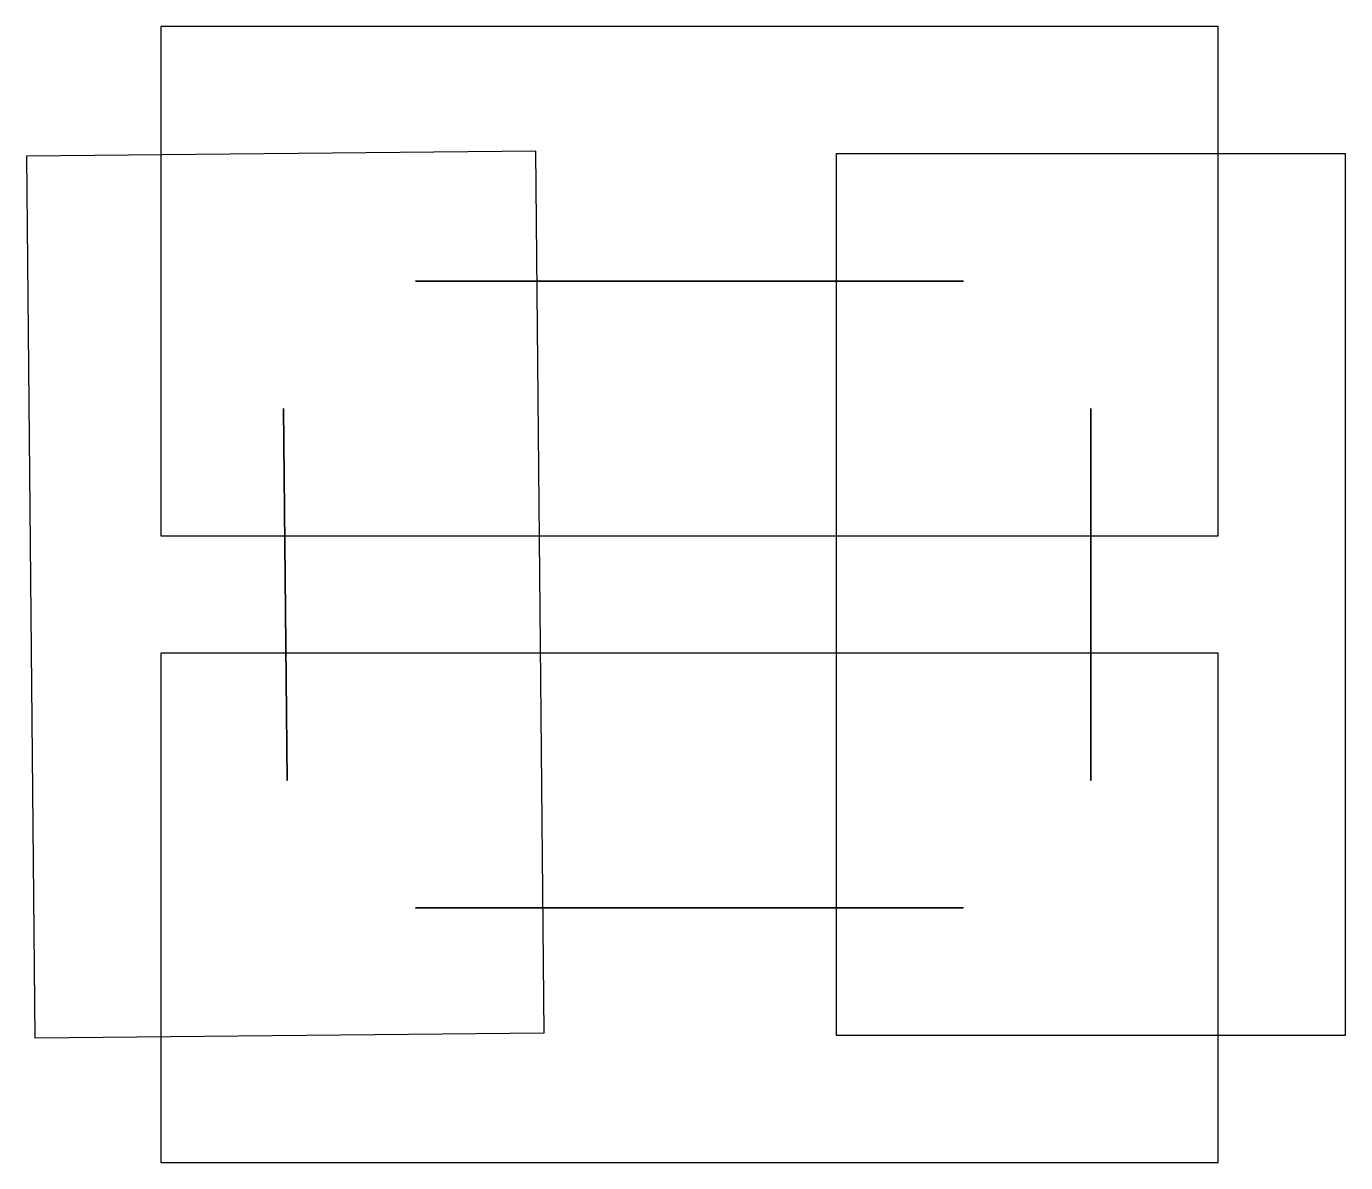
# Model space of a CAD drawing. Header units: millimetres. Extents: x 288 to 1323, y -964 to -72.
import ezdxf

# ---------------------------------------------------------------- set-up
doc = ezdxf.new("R2010")
doc.units = ezdxf.units.MM
doc.layers.add('WALL', color=7, linetype='Continuous')

msp = doc.modelspace()

# ---------------------------------------------------------------- linework, layer by layer
at = {"layer": 'WALL'}
for p, q in [((393.2, -72), (393.2, -472)), ((1223.5, -72), (393.2, -72)), ((1223.5, -472), (1223.5, -72)), ((687.6, -170), (287.6, -173.9)), ((287.6, -173.9), (294.2, -866)), ((694.2, -862.1), (687.6, -170)), ((923.5, -172), (923.5, -864)), ((1323.5, -172), (923.5, -172)), ((1323.5, -864), (1323.5, -172)), ((593.2, -272), (593.2, -272)), ((593.2, -272), (1023.5, -272)), ((1023.5, -272), (593.2, -272)), ((1023.5, -272), (1023.5, -272)), ((492.3, -664), (489.5, -372)), ((489.5, -372), (489.5, -372)), ((489.5, -372), (492.3, -664)), ((1123.5, -372), (1123.5, -664)), ((1123.5, -664), (1123.5, -372)), ((1123.5, -372), (1123.5, -372)), ((393.2, -472), (1223.5, -472)), ((1223.5, -564), (393.2, -564)), ((393.2, -564), (393.2, -964)), ((1223.5, -964), (1223.5, -564)), ((492.3, -664), (492.3, -664)), ((1123.5, -664), (1123.5, -664)), ((1023.5, -764), (593.2, -764)), ((593.2, -764), (593.2, -764)), ((593.2, -764), (1023.5, -764)), ((1023.5, -764), (1023.5, -764)), ((294.2, -866), (694.2, -862.1)), ((923.5, -864), (1323.5, -864)), ((393.2, -964), (1223.5, -964))]:
    msp.add_line(p, q, dxfattribs=at)

doc.saveas('drawing.dxf')
